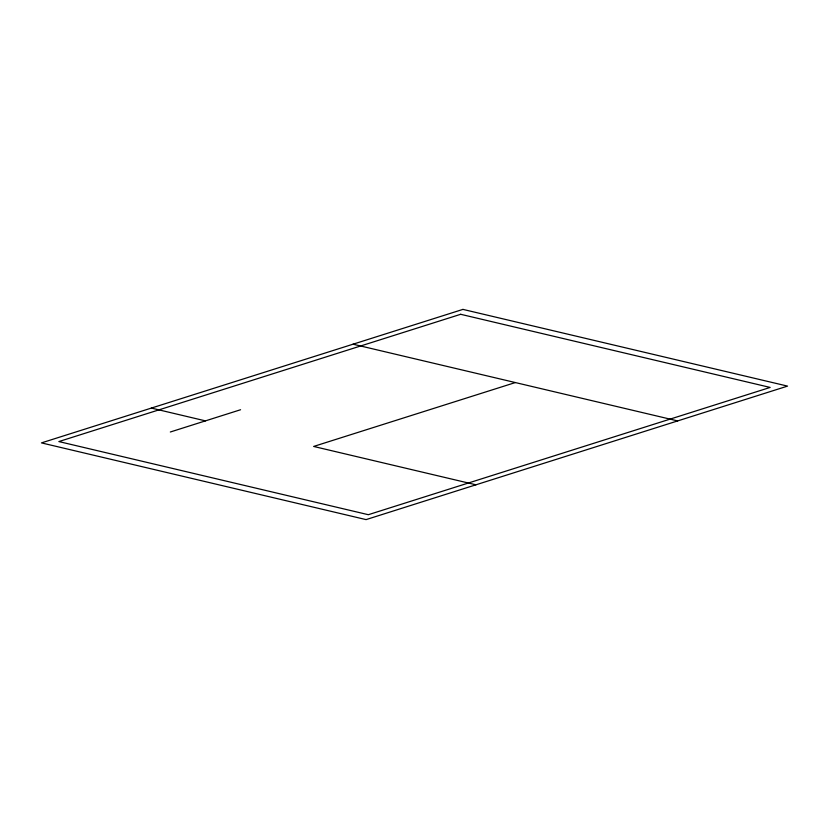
<?xml version="1.0" encoding="UTF-8"?>
<svg xmlns="http://www.w3.org/2000/svg" width="829" height="829" viewBox="0 0 829 829"><rect width="100%" height="100%" fill="white"/><g stroke="black" fill="none" stroke-linecap="round" stroke-linejoin="round"><path stroke-width="1.24" d="M170.318 432.002L240.565 409.744M515.358 382.552L313.642 446.448L475.95 484.799M353.05 344.201L677.656 420.914M151.344 408.086L205.447 420.873M462.934 309.393L41.45 442.893L366.066 519.607L787.55 386.107L462.934 309.393M460.675 314.295L58.859 441.567L368.325 514.705L770.141 387.433L460.675 314.295"/></g></svg>
